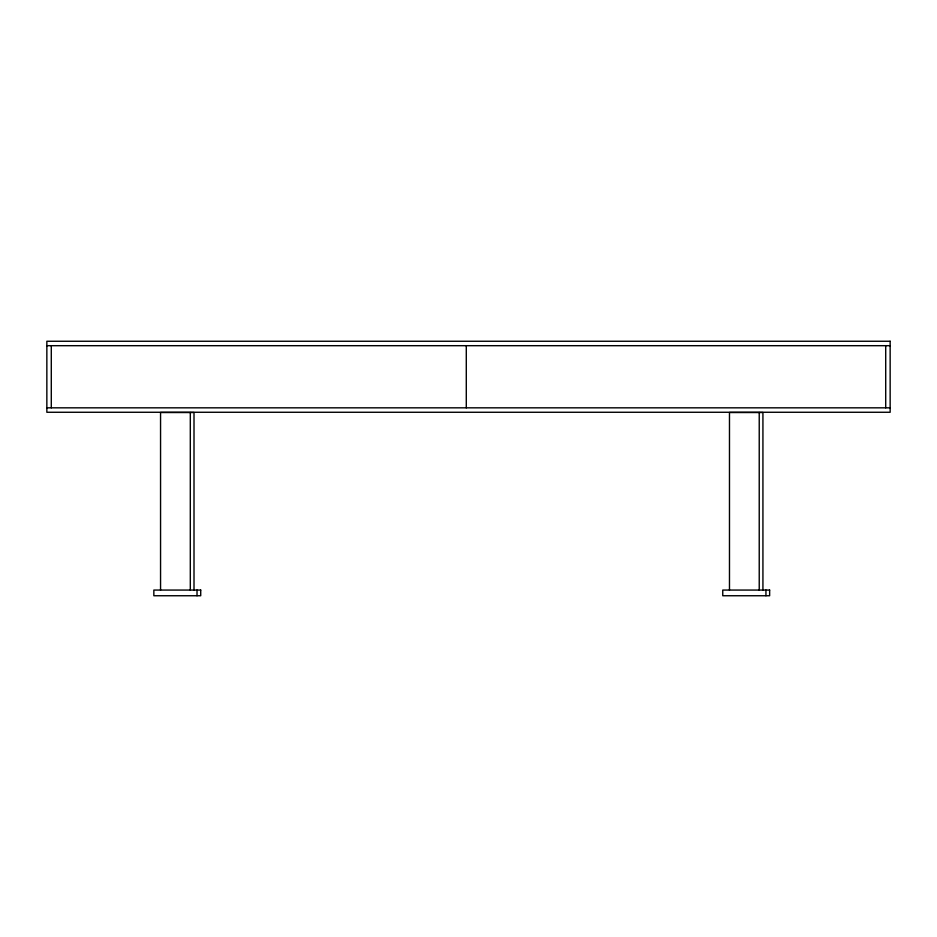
<?xml version="1.0" encoding="UTF-8"?>
<svg xmlns="http://www.w3.org/2000/svg" width="937" height="937" viewBox="0 0 937 937"><rect width="100%" height="100%" fill="white"/><g stroke="black" fill="none" stroke-linecap="round" stroke-linejoin="round"><path stroke-width="1.41" d="M46.85 345.694L890.15 345.694M46.85 407.829L890.15 407.829M885.711 345.694L885.711 407.829M765.939 590.064L765.939 595.745M762.929 590.064L762.929 412.526L729.478 412.526L729.478 590.064M759.228 412.526L759.228 590.064M466.286 345.694L466.286 407.829M197.016 590.064L197.016 595.745M194.006 590.064L194.006 412.526L160.555 412.526L160.555 590.064M190.305 412.526L190.305 590.064M51.289 345.694L51.289 407.829M890.15 341.255L46.85 341.255L46.85 412.268L890.15 412.268L890.15 341.255M200.717 590.064L153.844 590.064L153.844 595.745L200.717 595.745L200.717 590.064M769.64 590.064L722.755 590.064L722.755 595.745L769.64 595.745L769.64 590.064"/></g></svg>
